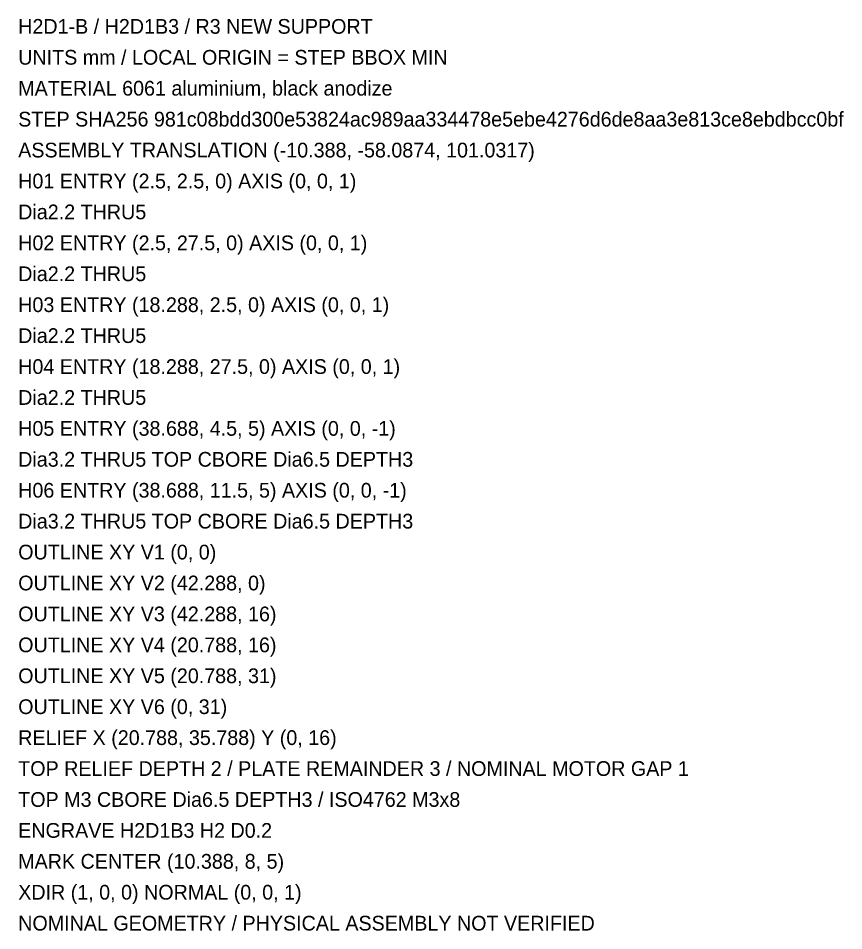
# Model space of a CAD drawing. Header units: millimetres. Extents: x -108 to 217, y -81 to 45.
# Drawn here: x 105 to 217.1, y -78.8 to 45.1 of the extents above; entities that cross this region are included whole.
import ezdxf

# ---------------------------------------------------------------- set-up
doc = ezdxf.new("R2010")
doc.units = ezdxf.units.MM
doc.layers.add('ANNOTATION', color=7, linetype='Continuous')

msp = doc.modelspace()

# ---------------------------------------------------------------- texts
at = {"layer": 'ANNOTATION'}
for s, p in [('H2D1-B / H2D1B3 / R3 NEW SUPPORT', (105, 43)), ('UNITS mm / LOCAL ORIGIN = STEP BBOX MIN', (105, 38.8)), ('MATERIAL 6061 aluminium, black anodize', (105, 34.6)), ('STEP SHA256 981c08bdd300e53824ac989aa334478e5ebe4276d6de8aa3e813ce8ebdbcc0bf', (105, 30.4)), ('ASSEMBLY TRANSLATION (-10.388, -58.0874, 101.0317)', (105, 26.2)), ('H01 ENTRY (2.5, 2.5, 0) AXIS (0, 0, 1)', (105, 22)), ('Dia2.2 THRU5', (105, 17.8)), ('H02 ENTRY (2.5, 27.5, 0) AXIS (0, 0, 1)', (105, 13.6)), ('Dia2.2 THRU5', (105, 9.4)), ('H03 ENTRY (18.288, 2.5, 0) AXIS (0, 0, 1)', (105, 5.2)), ('Dia2.2 THRU5', (105, 1)), ('H04 ENTRY (18.288, 27.5, 0) AXIS (0, 0, 1)', (105, -3.2)), ('Dia2.2 THRU5', (105, -7.4)), ('H05 ENTRY (38.688, 4.5, 5) AXIS (0, 0, -1)', (105, -11.6)), ('Dia3.2 THRU5 TOP CBORE Dia6.5 DEPTH3', (105, -15.8)), ('H06 ENTRY (38.688, 11.5, 5) AXIS (0, 0, -1)', (105, -20)), ('Dia3.2 THRU5 TOP CBORE Dia6.5 DEPTH3', (105, -24.2)), ('OUTLINE XY V1 (0, 0)', (105, -28.4)), ('OUTLINE XY V2 (42.288, 0)', (105, -32.6)), ('OUTLINE XY V3 (42.288, 16)', (105, -36.8)), ('OUTLINE XY V4 (20.788, 16)', (105, -41)), ('OUTLINE XY V5 (20.788, 31)', (105, -45.2)), ('OUTLINE XY V6 (0, 31)', (105, -49.4)), ('RELIEF X (20.788, 35.788) Y (0, 16)', (105, -53.6)), ('TOP RELIEF DEPTH 2 / PLATE REMAINDER 3 / NOMINAL MOTOR GAP 1', (105, -57.8)), ('TOP M3 CBORE Dia6.5 DEPTH3 / ISO4762 M3x8', (105, -62)), ('ENGRAVE H2D1B3 H2 D0.2', (105, -66.2)), ('MARK CENTER (10.388, 8, 5)', (105, -70.4)), ('XDIR (1, 0, 0) NORMAL (0, 0, 1)', (105, -74.6)), ('NOMINAL GEOMETRY / PHYSICAL ASSEMBLY NOT VERIFIED', (105, -78.8))]:
    msp.add_text(s, height=2, dxfattribs=at).set_placement(p)

doc.saveas('drawing.dxf')
